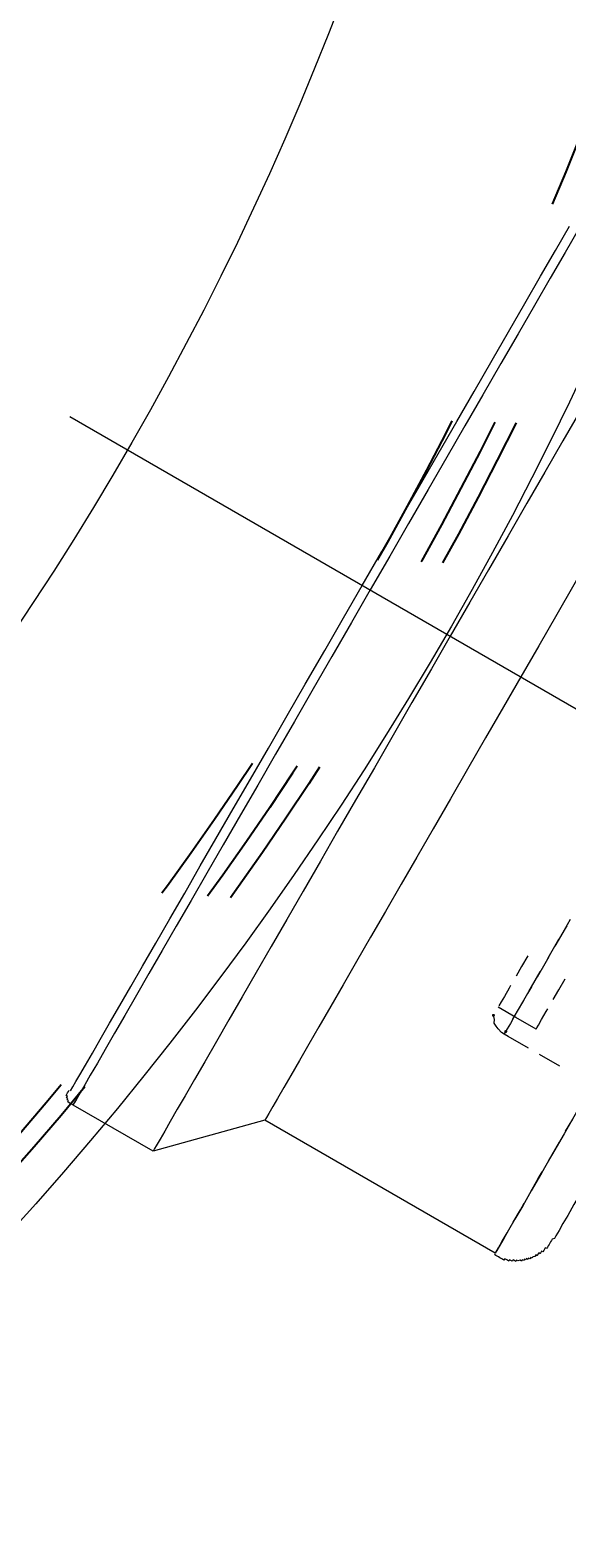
# Model space of a CAD drawing. Header units: millimetres. Extents: x 89051 to 218395, y -330386 to -125649.
# Drawn here: x 90671.2 to 90712.8, y -128688.1 to -128571.9 of the extents above; entities that cross this region are included whole.
import ezdxf

# ---------------------------------------------------------------- set-up
doc = ezdxf.new("R2010")
doc.units = ezdxf.units.MM
doc.header["$LTSCALE"] = 13
for name, pattern in [('1 实线', [0]), ('ACAD_ISO03W100', [1.18, 0.47, -0.71]), ('ACAD_ISO04W100', [30, 24, -3, 0, -3]), ('CENTER', [50.8, 31.75, -6.35, 6.35, -6.35])]:
    doc.linetypes.add(name, pattern=pattern)
doc.layers.get('0').update_dxf_attribs({"color": 1, "linetype": 'CENTER'})
doc.layers.add('C00-00-00', color=7, linetype='Continuous')
doc.layers.add('粗实线', color=4, linetype='Continuous')
doc.layers.add('标注、文本', color=3, linetype='Continuous', lineweight=25)
doc.styles.get("Standard").update_dxf_attribs({"font": 'gbenor.shx', "bigfont": 'gbcbig.shx'})
doc.dimstyles.new('1-15', dxfattribs={"dimscale": 20, "dimtxt": 3.5, "dimasz": 2, "dimexe": 1.5, "dimexo": 0.5, "dimgap": 0.5, "dimtad": 1, "dimtoh": 1, "dimdec": 1, "dimdsep": 46, "dimtxsty": 'Standard', "dimcen": 2.5, "dimclrd": 3, "dimclre": 3, "dimclrt": 3, "dimadec": 0, "dimazin": 2, "dimtfac": 1, "dimtdec": 1, "dimtmove": 0, "dimatfit": 2, "dimfxl": 1, "dimarcsym": 0})

# ---------------------------------------------------------------- blocks, each defined once
blk = doc.blocks.new('225635')
at = {"layer": 'C00-00-00'}
h = blk.add_hatch(color=256, dxfattribs=at)
h.dxf.hatch_style = 2
h.paths.add_polyline_path([(72470.48, -125634.78), (72470.39, -125634.82), (72470.36, -125634.9), (72470.39, -125634.99), (72470.48, -125635.03), (72470.57, -125634.99), (72470.6, -125634.9), (72470.57, -125634.82)])
h = blk.add_hatch(color=256, dxfattribs=at)
h.dxf.hatch_style = 2
h.paths.add_polyline_path([(72471.93, -125635.39), (72471.85, -125635.42), (72471.81, -125635.51), (72471.85, -125635.6), (72471.93, -125635.63), (72472.02, -125635.6), (72472.05, -125635.51), (72472.02, -125635.42)])
at = {"layer": 'C00-00-00', "lineweight": 15}
for points in [[(72445.79, -125578.88), (72445.79, -125581.06), (72445.79, -125583.36), (72445.79, -125585.78), (72445.79, -125588.32), (72445.79, -125590.98), (72445.79, -125593.76), (72445.79, -125596.55), (72445.79, -125599.33), (72445.79, -125602.23), (72445.79, -125605.26), (72445.79, -125608.16), (72445.79, -125611.19)], [(72452.93, -125590.98), (72452.93, -125593.76), (72452.93, -125596.55), (72452.93, -125599.33), (72452.93, -125602.23), (72452.93, -125605.26), (72452.93, -125608.16), (72452.93, -125611.19)], [(72445.07, -125656.32), (72445.07, -125655.96), (72445.07, -125655.48), (72445.07, -125654.87), (72445.07, -125654.02), (72445.07, -125652.94), (72445.07, -125651.73), (72445.07, -125650.27), (72445.07, -125648.7), (72445.07, -125647.01), (72445.07, -125645.19), (72445.07, -125643.13), (72445.07, -125640.96), (72445.07, -125638.66), (72445.07, -125636.24), (72445.07, -125633.82), (72445.07, -125631.15), (72445.07, -125628.49), (72445.07, -125625.71), (72445.07, -125622.8), (72445.07, -125620.02), (72445.07, -125617), (72445.07, -125614.09), (72445.07, -125611.19), (72445.07, -125608.16), (72445.07, -125605.26), (72445.07, -125602.35), (72445.07, -125599.45), (72445.07, -125596.55), (72445.07, -125593.88), (72445.07, -125591.1), (72445.07, -125588.56), (72445.07, -125586.02), (72445.07, -125583.6), (72445.07, -125581.3), (72445.07, -125579.12)], [(72459.23, -125571.5), (72459.23, -125571.74), (72459.23, -125572.1), (72459.23, -125572.71), (72459.23, -125573.43), (72459.23, -125574.4), (72459.23, -125575.49), (72459.23, -125576.82), (72459.23, -125578.27), (72459.23, -125579.85), (72459.23, -125581.66), (72459.23, -125583.6), (72459.23, -125585.65), (72459.23, -125587.83), (72459.23, -125590.13), (72459.23, -125592.55), (72459.23, -125594.97), (72459.23, -125597.63), (72459.23, -125600.18), (72459.23, -125602.96), (72459.23, -125605.62), (72459.23, -125608.4), (72459.23, -125611.19)], [(72445.79, -125611.19), (72445.79, -125614.09), (72445.79, -125617.12), (72445.79, -125620.02), (72445.79, -125622.93), (72445.79, -125625.83), (72445.79, -125628.61), (72445.79, -125631.27), (72445.79, -125633.94), (72445.79, -125636.48), (72445.79, -125638.9), (72445.79, -125641.2), (72445.79, -125643.38), (72445.79, -125645.43), (72445.79, -125647.37), (72445.79, -125649.18), (72445.79, -125650.76), (72445.79, -125652.21), (72445.79, -125653.42), (72445.79, -125654.51), (72445.79, -125655.36), (72445.79, -125656.08), (72445.79, -125656.69), (72445.79, -125656.93), (72445.79, -125657.17)], [(72452.93, -125611.19), (72452.93, -125614.09), (72452.93, -125617.12), (72452.93, -125620.02), (72452.93, -125622.93), (72452.93, -125625.83), (72452.93, -125628.61), (72452.93, -125631.27), (72452.93, -125633.94), (72452.93, -125636.48), (72452.93, -125638.9), (72452.93, -125641.2), (72452.93, -125643.38), (72452.93, -125645.43), (72452.93, -125647.37), (72452.93, -125649.18), (72452.93, -125650.76), (72452.93, -125652.21), (72452.93, -125653.42), (72452.93, -125654.51), (72452.93, -125655.36), (72452.93, -125656.08), (72452.93, -125656.69), (72452.93, -125656.93), (72452.93, -125657.17)], [(72459.23, -125611.19), (72459.23, -125613.85), (72459.23, -125616.63), (72459.23, -125619.42), (72459.23, -125622.08), (72459.23, -125624.74), (72459.23, -125627.28), (72459.23, -125629.7), (72459.23, -125632.12), (72459.23, -125634.42), (72459.23, -125636.6), (72459.23, -125638.66), (72459.23, -125640.59), (72459.23, -125642.41), (72459.23, -125643.98), (72459.23, -125645.43), (72459.23, -125646.76), (72459.23, -125647.85), (72459.23, -125648.82), (72459.23, -125649.55), (72459.23, -125650.15), (72459.23, -125650.51), (72459.23, -125650.76)], [(72479.8, -125621.35), (72479.8, -125624.01), (72479.8, -125626.56), (72479.8, -125629.1), (72479.8, -125631.52), (72479.8, -125633.82), (72479.8, -125636.12), (72479.8, -125638.17), (72479.8, -125640.11), (72479.8, -125642.04), (72479.8, -125643.62), (72479.8, -125645.19), (72479.8, -125646.52), (72479.8, -125647.73), (72479.8, -125648.7), (72479.8, -125649.43), (72479.8, -125650.15), (72479.8, -125650.51), (72479.8, -125650.76)], [(72483.19, -125620.99), (72483.19, -125623.53), (72483.19, -125626.07), (72483.19, -125628.49), (72483.19, -125630.79), (72483.19, -125632.97), (72483.19, -125635.03), (72483.19, -125636.96), (72483.19, -125638.78), (72483.19, -125640.47), (72483.19, -125641.92), (72483.19, -125643.25), (72483.19, -125644.46), (72483.19, -125645.43), (72483.19, -125646.16), (72483.19, -125646.76), (72483.19, -125647.25), (72483.19, -125647.49)], [(72471.93, -125626.43), (72471.93, -125625.47)], [(72471.93, -125626.07), (72471.93, -125626.31)], [(72471.93, -125626.31), (72471.93, -125627.89)], [(72471.93, -125628.73), (72471.93, -125627.28)], [(72470.48, -125629.58), (72470.48, -125630.55)], [(72471.93, -125629.1), (72471.93, -125628.73)], [(72471.93, -125628.85), (72471.93, -125629.46)], [(72471.93, -125629.46), (72471.93, -125630.67)], [(72470.48, -125630.55), (72470.48, -125631.4)], [(72471.93, -125630.19), (72471.93, -125630.06)], [(72471.93, -125631.52), (72471.93, -125630.19)], [(72473.87, -125630.67), (72473.87, -125629.7)], [(72473.87, -125631.52), (72473.87, -125630.67)], [(72471.93, -125631.52), (72471.93, -125632.12)], [(72471.93, -125631.88), (72471.93, -125631.52)], [(72470.48, -125632.24), (72470.48, -125632.48)], [(72470.48, -125632.48), (72470.48, -125633.21)], [(72471.93, -125632.12), (72471.93, -125633.21)], [(72471.93, -125633.69), (72471.93, -125632.73)], [(72473.87, -125632.61), (72473.87, -125632.36)], [(72473.87, -125633.33), (72473.87, -125632.61)], [(72470.48, -125633.21), (72470.48, -125633.69)], [(72470.48, -125633.69), (72470.48, -125634.06)], [(72472.05, -125634.18), (72470.48, -125634.18)], [(72471.93, -125633.21), (72471.93, -125633.33)], [(72471.93, -125634.42), (72471.93, -125633.69)], [(72471.93, -125634.3), (72471.93, -125634.78)], [(72473.87, -125634.18), (72472.05, -125634.18)], [(72473.87, -125633.82), (72473.87, -125633.33)], [(72473.87, -125634.06), (72473.87, -125633.82)], [(72473.87, -125634.18), (72473.87, -125634.06)], [(72470.72, -125635.15), (72470.48, -125634.9)], [(72470.84, -125635.39), (72470.72, -125635.15)], [(72471.08, -125635.51), (72470.84, -125635.39)], [(72471.93, -125634.54), (72471.93, -125634.42)], [(72471.93, -125634.78), (72471.93, -125635.27)], [(72471.93, -125635.27), (72471.93, -125635.63)], [(72471.33, -125635.63), (72471.08, -125635.51)], [(72471.69, -125635.75), (72471.33, -125635.63)], [(72471.93, -125635.75), (72471.69, -125635.75)], [(72471.93, -125635.75), (72471.93, -125635.51)], [(72471.93, -125635.63), (72471.93, -125635.75)], [(72472.29, -125635.75), (72471.93, -125635.75)], [(72474.11, -125635.75), (72472.29, -125635.75)], [(72476.89, -125635.75), (72475.08, -125635.75)], [(72479.8, -125639.87), (72479.8, -125638.78)], [(72479.8, -125642.53), (72479.8, -125640.83)], [(72479.8, -125642.65), (72479.8, -125642.53)], [(72479.8, -125644.1), (72479.8, -125643.5)], [(72479.8, -125645.31), (72479.8, -125644.1)], [(72479.8, -125646.88), (72479.8, -125646.28)], [(72479.8, -125647.97), (72479.8, -125646.88)], [(72483.19, -125647.49), (72483.06, -125647.61), (72483.06, -125647.73), (72483.06, -125647.85), (72483.06, -125647.97), (72483.06, -125648.09), (72483.06, -125648.22), (72483.06, -125648.34), (72483.06, -125648.46), (72482.94, -125648.46), (72482.94, -125648.58), (72482.94, -125648.7), (72482.94, -125648.82), (72482.82, -125648.82), (72482.82, -125648.94), (72482.82, -125649.06), (72482.7, -125649.06), (72482.7, -125649.18), (72482.7, -125649.3), (72482.58, -125649.3), (72482.58, -125649.43), (72482.46, -125649.55), (72482.46, -125649.67), (72482.34, -125649.67), (72482.34, -125649.79), (72482.22, -125649.79), (72482.22, -125649.91), (72482.1, -125649.91), (72482.1, -125650.03), (72481.98, -125650.03), (72481.98, -125650.15), (72481.85, -125650.15), (72481.85, -125650.27), (72481.73, -125650.27), (72481.61, -125650.39), (72481.49, -125650.39), (72481.49, -125650.51), (72481.37, -125650.51), (72481.25, -125650.51), (72481.25, -125650.64), (72481.13, -125650.64), (72481.01, -125650.64), (72481.01, -125650.76), (72480.89, -125650.76), (72480.77, -125650.76), (72480.64, -125650.76), (72480.64, -125650.88), (72480.52, -125650.88), (72480.4, -125650.88), (72480.28, -125650.88), (72480.16, -125650.88), (72480.04, -125650.88), (72479.92, -125650.88), (72479.8, -125650.88)], [(72479.8, -125648.09), (72479.8, -125647.97)], [(72479.8, -125649.67), (72479.8, -125648.94)], [(72479.8, -125650.27), (72479.8, -125649.67)], [(72479.8, -125650.64), (72479.8, -125650.27)], [(72459.23, -125650.76), (72452.93, -125657.17)], [(72479.8, -125650.76), (72459.23, -125650.76)], [(72479.8, -125650.76), (72479.8, -125650.64)], [(72445.79, -125657.17), (72445.67, -125657.17), (72445.55, -125657.17), (72445.43, -125657.17), (72445.31, -125657.17), (72445.31, -125657.05), (72445.19, -125657.05), (72445.19, -125656.93), (72445.07, -125656.93), (72445.07, -125656.81), (72444.95, -125656.81), (72444.95, -125656.69), (72444.95, -125656.57), (72444.95, -125656.44), (72444.95, -125656.32)], [(72445.79, -125656.81), (72445.79, -125656.44)], [(72445.79, -125657.05), (72445.79, -125656.81)], [(72445.79, -125657.17), (72445.79, -125657.05)], [(72452.93, -125657.17), (72445.79, -125657.17)]]:
    blk.add_lwpolyline(points, dxfattribs=at)
at = {"layer": '标注、文本', "color": 1, "linetype": 'ACAD_ISO04W100', "lineweight": 15}
blk.add_line((72418.95, -125611.19), (72558.05, -125611.19), dxfattribs=at)
blk = doc.blocks.new('*D521')
at = {"layer": 'Defpoints', "color": 0, "transparency": 16777216}
for p in [(90825.93, -128478.79), (90100.62, -128524.75), (90825.93, -129106.33)]:
    blk.add_point(p, dxfattribs=at)
at = {"layer": '标注、文本', "color": 3, "lineweight": -2, "transparency": 16777216}
for p, q in [((90825.93, -128488.79), (90825.93, -129136.33)), ((90100.62, -128534.75), (90100.62, -129136.33)), ((90140.62, -129106.33), (90785.93, -129106.33))]:
    blk.add_line(p, q, dxfattribs=at)
at = {"layer": '标注、文本', "color": 3, "transparency": 16777216}
for points in [[(90140.62, -129099.66), (90140.62, -129112.99), (90100.62, -129106.33)], [(90785.93, -129099.66), (90785.93, -129112.99), (90825.93, -129106.33)]]:
    blk.add_solid(points, dxfattribs=at)
at = {"layer": '标注、文本', "color": 3, "transparency": 16777216, "insert": (90463.27, -129061.33), "char_height": 70, "attachment_point": 5}
blk.add_mtext('725', dxfattribs=at)
blk = doc.blocks.new('*D528')
at = {"layer": 'Defpoints', "color": 0, "transparency": 16777216}
for p in [(90705.91, -128483.88), (90845.01, -128483.88), (90674.31, -128601.82), (90920.56, -128647.85), (90794.78, -128671.37)]:
    blk.add_point(p, dxfattribs=at)
at = {"layer": '标注、文本', "color": 3, "lineweight": -2, "transparency": 16777216}
for p, q in [((90855.01, -128483.88), (90979.47, -128483.88)), ((90803.44, -128676.37), (90911.22, -128738.6))]:
    blk.add_line(p, q, dxfattribs=at)
blk.add_arc((90470.03, -128483.88), 479.44, 334.7816, 355.2184, dxfattribs=at)
at = {"layer": '标注、文本', "color": 3, "transparency": 16777216}
for points in [[(90941.14, -128523.56), (90954.47, -128524.12), (90949.47, -128483.88)], [(90909.69, -128691.24), (90897.87, -128685.06), (90885.24, -128723.6)]]:
    blk.add_solid(points, dxfattribs=at)
at = {"layer": '标注、文本', "color": 3, "transparency": 16777216, "insert": (90889.67, -128596.32), "char_height": 70, "attachment_point": 5, "rotation": 75}
blk.add_mtext('30°', dxfattribs=at)

msp = doc.modelspace()

# ---------------------------------------------------------------- linework, layer by layer
at = {"color": 7, "linetype": '1 实线', "lineweight": 0}
for radius in [269.5, 241]:
    msp.add_circle((90470.03, -128483.88), radius, dxfattribs=at)
at = {"layer": '粗实线', "color": 2, "linetype": 'ACAD_ISO03W100', "ltscale": 2}
for radius in [266.5, 265, 262]:
    msp.add_circle((90470.03, -128483.88), radius, dxfattribs=at)

# ---------------------------------------------------------------- block references
at = {"layer": '标注、文本', "rotation": 329.9999999999999}
msp.add_blockref('225635', (90763.25, 16390.14), dxfattribs=at)

# ---------------------------------------------------------------- dimensions: what is measured, and where the dimension line sits
at = {"layer": '标注、文本'}
dim = msp.add_linear_dim(base=(90825.93, -129106.33), p1=(90100.62, -128524.75), p2=(90825.93, -128478.79), text='725', dimstyle='1-15', dxfattribs=at)
dim.commit()
dim.dimension.update_dxf_attribs({"geometry": '*D521', "text_midpoint": (90463.27, -129061.33)})
dim = msp.add_angular_dim_2l(base=(90920.56, -128647.85), line1=((90674.31, -128601.82), (90794.78, -128671.37)), line2=((90705.91, -128483.88), (90845.01, -128483.88)), dimstyle='1-15', dxfattribs=at)
dim.commit()
dim.dimension.update_dxf_attribs({"geometry": '*D528', "text_midpoint": (90889.67, -128596.32)})

doc.saveas('drawing.dxf')
